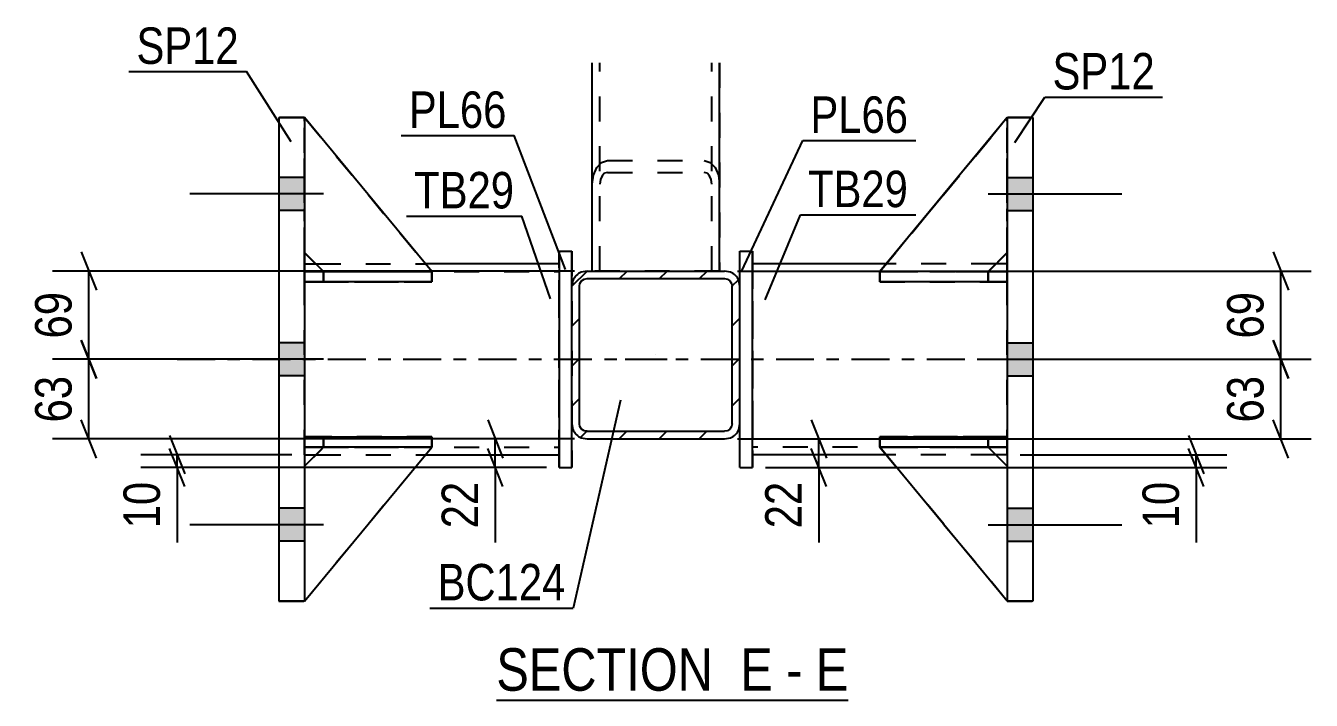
# Model space of a CAD drawing. Header units: millimetres. Extents: x 0 to 841, y 0 to 594.
# Drawn here: x 146.2 to 247.2, y 111.9 to 164.9 of the extents above; entities that cross this region are included whole.
import ezdxf

# ---------------------------------------------------------------- set-up
doc = ezdxf.new("R2010")
doc.units = ezdxf.units.MM
doc.linetypes.add('DXK_LINE_DOT2', pattern=[3.9198, 1.9599, -1.9599])
doc.linetypes.add('DXK_LINE_DOT3', pattern=[5.9187, 2.979, -0.9799, 0.9799, -0.9799])
doc.styles.add('Arial Narrow', font='ARIALN.TTF', dxfattribs={"height": 0.2})

# ---------------------------------------------------------------- blocks, each defined once
blk = doc.blocks.new('Unknown-272366151-19 - 2080')
at = {"color": 6, "linetype": 'Continuous'}
blk.add_line((183.16, 111.91), (210.8, 111.91), dxfattribs=at)
at = {"color": 0, "linetype": 'Continuous'}
for points in [[(201.27, 112.66), (201.27, 116.16), (183.16, 116.16), (183.16, 112.66)], [(204.87, 112.66), (204.87, 116.16), (202.32, 116.16), (202.32, 112.66)], [(207.2, 112.66), (207.2, 116.16), (205.92, 116.16), (205.92, 112.66)], [(210.8, 112.66), (210.8, 116.16), (208.25, 116.16), (208.25, 112.66)]]:
    blk.add_wipeout(points, dxfattribs=at)
at = {"color": 7, "linetype": 'Continuous', "style": 'Arial Narrow'}
for s, p in [('SECTION ', (183.16, 112.66)), ('E', (202.32, 112.66)), ('E', (208.25, 112.66)), ('-', (205.92, 112.66))]:
    blk.add_text(s, height=3.34, dxfattribs=at).set_placement(p)
blk = doc.blocks.new('Part-272366151-2171 - 2080')
at = {"color": 2, "linetype": 'Continuous'}
for p, q in [((178.09, 145.6), (168.09, 157.71)), ((169.58, 145.61), (168.09, 147.1)), ((177.26, 145.6), (178.09, 145.6)), ((178.09, 145.6), (178.09, 145.6))]:
    blk.add_line(p, q, dxfattribs=at)
at = {"color": 7, "linetype": 'DXK_LINE_DOT2'}
for p, q in [((168.09, 147.1), (168.09, 157.71)), ((168.09, 157.71), (178.09, 145.6)), ((169.59, 145.6), (168.09, 147.1)), ((169.59, 145.6), (169.58, 145.61)), ((178.09, 145.6), (169.59, 145.6)), ((169.59, 145.6), (169.59, 145.6)), ((169.59, 145.6), (177.26, 145.6))]:
    blk.add_line(p, q, dxfattribs=at)
blk = doc.blocks.new('Part-272366151-2211 - 2080')
at = {"color": 2, "linetype": 'Continuous'}
for p, q in [((168.09, 131.81), (168.09, 132.61)), ((168.09, 132.61), (178.09, 132.61)), ((168.09, 132.61), (168.09, 132.61)), ((178.09, 131.81), (178.09, 132.61)), ((178.09, 131.81), (168.09, 131.81)), ((168.09, 131.81), (168.09, 131.81))]:
    blk.add_line(p, q, dxfattribs=at)
at = {"color": 7, "linetype": 'DXK_LINE_DOT2'}
for p, q in [((168.09, 131.81), (168.09, 132.61)), ((169.59, 132.61), (168.09, 132.61)), ((169.59, 131.81), (169.59, 132.61)), ((178.09, 132.61), (169.59, 132.61)), ((168.09, 131.81), (169.59, 131.81)), ((169.59, 131.81), (178.09, 131.81))]:
    blk.add_line(p, q, dxfattribs=at)
blk = doc.blocks.new('Part-272366151-2170 - 2080')
at = {"color": 7, "linetype": 'DXK_LINE_DOT2'}
for p, q in [((168.09, 132.61), (169.59, 132.61)), ((178.09, 132.61), (168.09, 132.61)), ((168.09, 132.61), (168.09, 132.61)), ((168.09, 132.61), (168.09, 131.81)), ((168.09, 132.61), (168.09, 131.81)), ((169.59, 132.61), (178.09, 132.61)), ((169.59, 132.61), (169.59, 131.81)), ((178.09, 132.61), (178.09, 131.81)), ((169.59, 131.81), (168.09, 131.81)), ((168.09, 131.81), (178.09, 131.81)), ((168.09, 131.81), (168.09, 131.81)), ((178.09, 131.81), (169.59, 131.81))]:
    blk.add_line(p, q, dxfattribs=at)
blk = doc.blocks.new('Part-272366151-2106 - 2080')
at = {"color": 2, "linetype": 'Continuous'}
for p, q in [((202.29, 147.21), (202.29, 147.21)), ((202.29, 147.21), (203.29, 147.21)), ((202.29, 144.46), (202.29, 147.21)), ((203.29, 147.21), (203.29, 147.21)), ((203.29, 130.21), (203.29, 147.21)), ((202.29, 130.21), (202.29, 133.65)), ((202.29, 130.21), (203.29, 130.21)), ((203.29, 130.21), (203.29, 130.21))]:
    blk.add_line(p, q, dxfattribs=at)
at = {"color": 7, "linetype": 'DXK_LINE_DOT2'}
for p, q in [((202.29, 130.21), (202.29, 147.21)), ((203.29, 147.21), (203.29, 130.21)), ((202.29, 133.65), (202.29, 144.46)), ((203.29, 130.21), (203.29, 130.21))]:
    blk.add_line(p, q, dxfattribs=at)
blk = doc.blocks.new('Part-272366151-2210 - 2080')
at = {"color": 2, "linetype": 'Continuous'}
for p, q in [((168.09, 144.81), (168.09, 145.61)), ((168.09, 145.61), (177.26, 145.61)), ((168.09, 145.61), (168.09, 145.61)), ((178.09, 145.61), (178.08, 145.61)), ((178.09, 144.81), (178.09, 145.61)), ((178.09, 144.81), (168.09, 144.81)), ((168.09, 144.81), (168.09, 144.81))]:
    blk.add_line(p, q, dxfattribs=at)
at = {"color": 7, "linetype": 'DXK_LINE_DOT2'}
for p, q in [((168.09, 144.81), (168.09, 145.61)), ((169.59, 145.61), (168.09, 145.61)), ((169.59, 144.81), (169.59, 145.61)), ((169.59, 145.61), (178.08, 145.61)), ((177.26, 145.61), (178.08, 145.61)), ((168.09, 144.81), (169.59, 144.81)), ((169.59, 144.81), (178.09, 144.81))]:
    blk.add_line(p, q, dxfattribs=at)
blk = doc.blocks.new('Bolt-272366151-2088 - 2080')
at = {"linetype": 'Continuous'}
for points in [[(225.29, 150.41), (225.29, 153.01), (223.29, 153.01), (223.29, 150.41)], [(225.29, 150.41), (225.29, 153.01), (223.29, 153.01), (223.29, 150.41)], [(225.29, 150.41), (225.29, 153.01), (223.29, 153.01), (223.29, 150.41)], [(225.29, 137.41), (225.29, 140.01), (223.29, 140.01), (223.29, 137.41)], [(225.29, 137.41), (225.29, 140.01), (223.29, 140.01), (223.29, 137.41)], [(225.29, 124.41), (225.29, 127.01), (223.29, 127.01), (223.29, 124.41)], [(225.29, 124.41), (225.29, 127.01), (223.29, 127.01), (223.29, 124.41)], [(225.29, 124.41), (225.29, 127.01), (223.29, 127.01), (223.29, 124.41)]]:
    blk.add_hatch(color=1, dxfattribs=at).paths.add_polyline_path(points)
at = {"color": 1, "linetype": 'Continuous'}
for p, q in [((223.29, 153.01), (225.29, 153.01)), ((223.29, 153.01), (225.29, 153.01)), ((223.29, 153.01), (225.29, 153.01)), ((221.79, 151.71), (232.29, 151.71)), ((221.79, 151.71), (232.29, 151.71)), ((221.79, 151.71), (232.29, 151.71)), ((223.29, 150.41), (225.29, 150.41)), ((223.29, 150.41), (225.29, 150.41)), ((223.29, 150.41), (225.29, 150.41)), ((223.29, 140.01), (225.29, 140.01)), ((223.29, 140.01), (225.29, 140.01)), ((221.79, 138.71), (232.29, 138.71)), ((221.79, 138.71), (232.29, 138.71)), ((223.29, 137.41), (225.29, 137.41)), ((223.29, 137.41), (225.29, 137.41)), ((223.29, 127.01), (225.29, 127.01)), ((223.29, 127.01), (225.29, 127.01)), ((223.29, 127.01), (225.29, 127.01)), ((221.79, 125.71), (232.29, 125.71)), ((221.79, 125.71), (232.29, 125.71)), ((221.79, 125.71), (232.29, 125.71)), ((223.29, 124.41), (225.29, 124.41)), ((223.29, 124.41), (225.29, 124.41)), ((223.29, 124.41), (225.29, 124.41))]:
    blk.add_line(p, q, dxfattribs=at)
blk = doc.blocks.new('Bolt-272366151-2089 - 2080')
at = {"linetype": 'Continuous'}
for points in [[(168.09, 150.41), (168.09, 153.01), (166.09, 153.01), (166.09, 150.41)], [(168.09, 150.41), (168.09, 153.01), (166.09, 153.01), (166.09, 150.41)], [(168.09, 150.41), (168.09, 153.01), (166.09, 153.01), (166.09, 150.41)], [(168.09, 137.41), (168.09, 140.01), (166.09, 140.01), (166.09, 137.41)], [(168.09, 137.41), (168.09, 140.01), (166.09, 140.01), (166.09, 137.41)], [(168.09, 124.41), (168.09, 127.01), (166.09, 127.01), (166.09, 124.41)], [(168.09, 124.41), (168.09, 127.01), (166.09, 127.01), (166.09, 124.41)], [(168.09, 124.41), (168.09, 127.01), (166.09, 127.01), (166.09, 124.41)]]:
    blk.add_hatch(color=1, dxfattribs=at).paths.add_polyline_path(points)
at = {"color": 1, "linetype": 'Continuous'}
for p, q in [((168.09, 153.01), (166.09, 153.01)), ((168.09, 153.01), (166.09, 153.01)), ((168.09, 153.01), (166.09, 153.01)), ((169.59, 151.71), (159.09, 151.71)), ((169.59, 151.71), (159.09, 151.71)), ((169.59, 151.71), (159.09, 151.71)), ((168.09, 150.41), (166.09, 150.41)), ((168.09, 150.41), (166.09, 150.41)), ((168.09, 150.41), (166.09, 150.41)), ((168.09, 140.01), (166.09, 140.01)), ((168.09, 140.01), (166.09, 140.01)), ((169.59, 138.71), (159.09, 138.71)), ((169.59, 138.71), (159.09, 138.71)), ((168.09, 137.41), (166.09, 137.41)), ((168.09, 137.41), (166.09, 137.41)), ((168.09, 127.01), (166.09, 127.01)), ((168.09, 127.01), (166.09, 127.01)), ((168.09, 127.01), (166.09, 127.01)), ((169.59, 125.71), (159.09, 125.71)), ((169.59, 125.71), (159.09, 125.71)), ((169.59, 125.71), (159.09, 125.71)), ((168.09, 124.41), (166.09, 124.41)), ((168.09, 124.41), (166.09, 124.41)), ((168.09, 124.41), (166.09, 124.41))]:
    blk.add_line(p, q, dxfattribs=at)
blk = doc.blocks.new('Part-272366151-2111 - 2080')
at = {"color": 2, "linetype": 'Continuous'}
for p, q in [((188.09, 147.21), (188.09, 147.21)), ((188.09, 147.21), (188.09, 130.21)), ((188.09, 147.21), (189.09, 147.21)), ((189.09, 147.21), (189.09, 147.21)), ((189.09, 144.45), (189.09, 147.21)), ((189.09, 130.21), (189.09, 133.66)), ((188.09, 130.21), (188.09, 130.21)), ((188.09, 130.21), (189.09, 130.21)), ((189.09, 130.21), (189.09, 130.21))]:
    blk.add_line(p, q, dxfattribs=at)
at = {"color": 7, "linetype": 'DXK_LINE_DOT2'}
for p, q in [((188.09, 130.21), (188.09, 147.21)), ((189.09, 147.21), (189.09, 130.21)), ((189.09, 133.66), (189.09, 144.45)), ((188.09, 130.21), (188.09, 130.21))]:
    blk.add_line(p, q, dxfattribs=at)
blk = doc.blocks.new('Part-272366151-2186 - 2080')
at = {"color": 2, "linetype": 'Continuous'}
for p, q in [((190.69, 145.65), (190.69, 162.01)), ((200.69, 145.65), (200.69, 162.01))]:
    blk.add_line(p, q, dxfattribs=at)
at = {"color": 7, "linetype": 'DXK_LINE_DOT2'}
for p, q in [((191.29, 145.65), (191.29, 162.01)), ((200.09, 145.65), (200.09, 162.01)), ((190.78, 153.18), (191.04, 153.79)), ((191.04, 153.79), (191.43, 154.19)), ((191.43, 154.19), (191.89, 154.33)), ((191.89, 154.33), (199.49, 154.33)), ((199.49, 154.33), (199.95, 154.19)), ((199.95, 154.19), (200.34, 153.79)), ((200.34, 153.79), (200.6, 153.18)), ((190.69, 152.47), (190.78, 153.18)), ((191.33, 152.83), (191.29, 152.47)), ((191.46, 153.13), (191.33, 152.83)), ((191.66, 153.33), (191.46, 153.13)), ((191.89, 153.4), (191.66, 153.33)), ((191.89, 153.4), (199.49, 153.4)), ((199.72, 153.33), (199.49, 153.4)), ((199.91, 153.13), (199.72, 153.33)), ((200.04, 152.83), (199.91, 153.13)), ((200.09, 152.47), (200.04, 152.83)), ((200.6, 153.18), (200.69, 152.47)), ((190.69, 145.65), (200.69, 145.65)), ((190.69, 145.65), (191.04, 145.65)), ((200.69, 145.65), (200.09, 145.65))]:
    blk.add_line(p, q, dxfattribs=at)
blk = doc.blocks.new('Part-272366151-2190 - 2080')
at = {"color": 2, "linetype": 'Continuous'}
for p, q in [((213.29, 132.61), (223.29, 132.61)), ((213.29, 132.61), (213.29, 131.81)), ((223.29, 132.61), (223.29, 132.61)), ((223.29, 132.61), (223.29, 131.81)), ((223.29, 131.81), (213.29, 131.81)), ((223.29, 131.81), (223.29, 131.81))]:
    blk.add_line(p, q, dxfattribs=at)
at = {"color": 7, "linetype": 'DXK_LINE_DOT2'}
for p, q in [((221.79, 132.61), (213.29, 132.61)), ((223.29, 132.61), (221.79, 132.61)), ((221.79, 132.61), (221.79, 131.81)), ((223.29, 132.61), (223.29, 131.81)), ((213.29, 131.81), (221.79, 131.81)), ((221.79, 131.81), (223.29, 131.81))]:
    blk.add_line(p, q, dxfattribs=at)
blk = doc.blocks.new('Part-272366151-2126 - 2080')
at = {"color": 2, "linetype": 'Continuous'}
for p, q in [((168.09, 146.21), (168.98, 146.21)), ((188.09, 146.21), (177.58, 146.21)), ((168.09, 131.21), (169, 131.21)), ((177.6, 131.21), (188.09, 131.21))]:
    blk.add_line(p, q, dxfattribs=at)
at = {"color": 7, "linetype": 'DXK_LINE_DOT2'}
for p, q in [((168.09, 146.21), (168.09, 146.21)), ((168.09, 146.21), (168.09, 131.21)), ((168.09, 131.21), (168.09, 146.21)), ((168.09, 146.21), (168.09, 146.21)), ((168.09, 145.61), (168.09, 145.61)), ((168.09, 145.61), (188.09, 145.61)), ((168.98, 146.21), (177.58, 146.21)), ((188.09, 131.21), (188.09, 146.21)), ((188.09, 131.21), (188.09, 146.21)), ((188.09, 146.21), (188.09, 146.21)), ((168.09, 131.81), (168.09, 131.81)), ((168.09, 131.81), (188.09, 131.81)), ((168.09, 131.21), (168.09, 131.21)), ((168.09, 131.21), (168.09, 131.21)), ((169, 131.21), (177.6, 131.21)), ((188.09, 131.21), (188.09, 131.21)), ((188.09, 131.21), (188.09, 131.21))]:
    blk.add_line(p, q, dxfattribs=at)
at = {"color": 7, "linetype": 'DXK_LINE_DOT3'}
blk.add_line((158.09, 138.71), (198.09, 138.71), dxfattribs=at)
blk = doc.blocks.new('Part-272366151-2144 - 2080')
at = {"color": 2, "linetype": 'Continuous'}
for p, q in [((223.29, 157.71), (225.29, 157.71)), ((223.29, 157.71), (223.29, 157.71)), ((223.29, 157.71), (223.29, 119.71)), ((225.29, 157.71), (225.29, 157.71)), ((225.29, 157.71), (225.29, 119.71)), ((225.29, 119.71), (223.29, 119.71)), ((223.29, 119.71), (223.29, 119.71)), ((225.29, 119.71), (225.29, 119.71))]:
    blk.add_line(p, q, dxfattribs=at)
at = {"color": 7, "linetype": 'DXK_LINE_DOT2'}
for p, q in [((225.29, 157.71), (223.29, 157.71)), ((223.29, 157.71), (223.29, 119.71)), ((225.29, 157.71), (225.29, 119.71)), ((223.29, 119.71), (225.29, 119.71))]:
    blk.add_line(p, q, dxfattribs=at)
blk = doc.blocks.new('Part-272366151-2149 - 2080')
at = {"color": 2, "linetype": 'Continuous'}
for p, q in [((166.09, 157.71), (166.09, 157.71)), ((166.09, 157.71), (168.09, 157.71)), ((166.09, 157.71), (166.09, 119.71)), ((168.09, 157.71), (168.09, 157.71)), ((168.09, 157.71), (168.09, 119.71)), ((166.09, 119.71), (166.09, 119.71)), ((168.09, 119.71), (166.09, 119.71)), ((168.09, 119.71), (168.09, 119.71))]:
    blk.add_line(p, q, dxfattribs=at)
at = {"color": 7, "linetype": 'DXK_LINE_DOT2'}
for p, q in [((168.09, 157.71), (166.09, 157.71)), ((166.09, 157.71), (166.09, 119.71)), ((168.09, 157.71), (168.09, 119.71)), ((166.09, 119.71), (168.09, 119.71))]:
    blk.add_line(p, q, dxfattribs=at)
blk = doc.blocks.new('Part-272366151-2215 - 2080')
at = {"color": 7, "linetype": 'DXK_LINE_DOT2'}
for p, q in [((223.29, 157.71), (213.29, 145.6)), ((213.29, 145.6), (223.29, 157.71)), ((223.29, 147.1), (223.29, 157.71)), ((221.79, 145.6), (223.29, 147.1)), ((221.79, 145.6), (223.29, 147.1)), ((213.29, 145.6), (221.79, 145.6)), ((213.29, 145.6), (213.29, 145.6)), ((221.79, 145.6), (213.29, 145.6)), ((221.79, 145.6), (221.79, 145.6))]:
    blk.add_line(p, q, dxfattribs=at)
at = {"color": 7, "linetype": 'DXK_LINE_DOT3'}
for p, q in [((223.29, 145.6), (223.29, 157.71)), ((213.29, 145.6), (223.29, 145.6))]:
    blk.add_line(p, q, dxfattribs=at)
blk = doc.blocks.new('Part-272366151-2151 - 2080')
at = {"color": 2, "linetype": 'Continuous'}
for p, q in [((213.29, 131.8), (213.29, 131.8)), ((221.79, 131.8), (213.29, 131.8)), ((223.29, 119.71), (213.29, 131.8)), ((221.79, 131.8), (221.79, 131.8)), ((221.79, 131.8), (223.29, 130.3))]:
    blk.add_line(p, q, dxfattribs=at)
at = {"color": 7, "linetype": 'DXK_LINE_DOT2'}
for p, q in [((213.29, 131.8), (221.79, 131.8)), ((223.29, 119.71), (213.29, 131.8)), ((221.79, 131.8), (223.29, 130.3)), ((223.29, 130.3), (223.29, 119.71))]:
    blk.add_line(p, q, dxfattribs=at)
blk = doc.blocks.new('Part-272366151-2218 - 2080')
at = {"color": 7, "linetype": 'DXK_LINE_DOT2'}
for p, q in [((213.29, 131.8), (221.79, 131.8)), ((223.29, 119.71), (213.29, 131.8)), ((213.29, 131.8), (213.29, 131.8)), ((221.79, 131.8), (213.29, 131.8)), ((213.29, 131.8), (223.29, 119.71)), ((221.79, 131.8), (223.29, 130.3)), ((221.79, 131.8), (221.79, 131.8)), ((221.79, 131.8), (223.29, 130.3)), ((223.29, 130.3), (223.29, 119.71))]:
    blk.add_line(p, q, dxfattribs=at)
at = {"color": 7, "linetype": 'DXK_LINE_DOT3'}
for p, q in [((213.29, 131.8), (223.29, 131.8)), ((223.29, 131.8), (223.29, 119.71))]:
    blk.add_line(p, q, dxfattribs=at)
blk = doc.blocks.new('Part-272366151-2158 - 2080')
at = {"color": 2, "linetype": 'Continuous'}
for p, q in [((213.79, 146.21), (203.29, 146.21)), ((223.29, 146.21), (222.4, 146.21)), ((213.78, 131.21), (203.29, 131.21)), ((223.29, 131.21), (222.38, 131.21))]:
    blk.add_line(p, q, dxfattribs=at)
at = {"color": 7, "linetype": 'DXK_LINE_DOT2'}
for p, q in [((203.29, 146.21), (203.29, 146.21)), ((203.29, 146.21), (203.29, 131.21)), ((203.29, 131.21), (203.29, 146.21)), ((203.29, 145.61), (203.29, 145.61)), ((223.29, 145.61), (203.29, 145.61)), ((222.4, 146.21), (213.79, 146.21)), ((223.29, 146.21), (223.29, 146.21)), ((223.29, 146.21), (223.29, 146.21)), ((223.29, 146.21), (223.29, 131.21)), ((223.29, 131.21), (223.29, 146.21)), ((203.29, 131.81), (203.29, 131.81)), ((223.29, 131.81), (203.29, 131.81)), ((203.29, 131.21), (203.29, 131.21)), ((222.38, 131.21), (213.78, 131.21)), ((223.29, 131.21), (223.29, 131.21)), ((223.29, 131.21), (223.29, 131.21))]:
    blk.add_line(p, q, dxfattribs=at)
at = {"color": 7, "linetype": 'DXK_LINE_DOT3'}
blk.add_line((193.29, 138.71), (233.29, 138.71), dxfattribs=at)
blk = doc.blocks.new('Part-272366151-2169 - 2080')
at = {"color": 7, "linetype": 'DXK_LINE_DOT2'}
for p, q in [((168.09, 145.61), (169.59, 145.61)), ((178.08, 145.61), (168.09, 145.61)), ((168.09, 145.61), (168.09, 145.61)), ((168.09, 145.61), (168.09, 144.81)), ((168.09, 145.61), (168.09, 144.81)), ((169.59, 145.61), (178.09, 145.61)), ((169.59, 145.61), (169.59, 144.81)), ((178.09, 145.61), (178.09, 144.81)), ((169.59, 144.81), (168.09, 144.81)), ((168.09, 144.81), (178.09, 144.81)), ((168.09, 144.81), (168.09, 144.81)), ((178.09, 144.81), (169.59, 144.81))]:
    blk.add_line(p, q, dxfattribs=at)
blk = doc.blocks.new('Part-272366151-2173 - 2080')
at = {"color": 2, "linetype": 'Continuous'}
for p, q in [((169.59, 131.8), (168.09, 130.3)), ((168.09, 119.71), (178.09, 131.8)), ((178.09, 131.8), (169.59, 131.8)), ((169.59, 131.8), (169.59, 131.8)), ((178.09, 131.8), (178.09, 131.8))]:
    blk.add_line(p, q, dxfattribs=at)
at = {"color": 7, "linetype": 'DXK_LINE_DOT2'}
for p, q in [((168.09, 130.3), (169.59, 131.8)), ((168.09, 119.71), (178.09, 131.8)), ((169.59, 131.8), (178.09, 131.8)), ((168.09, 130.3), (168.09, 119.71))]:
    blk.add_line(p, q, dxfattribs=at)
blk = doc.blocks.new('Part-272366151-2181 - 2080')
at = {"color": 7, "linetype": 'DXK_LINE_DOT2'}
for p, q in [((190.69, 145.65), (190.69, 162.01)), ((191.29, 145.65), (191.29, 162.01)), ((200.09, 145.65), (200.09, 162.01)), ((200.69, 162.01), (200.69, 145.65)), ((200.69, 145.65), (190.69, 145.65)), ((190.69, 145.65), (190.69, 145.65)), ((190.69, 145.65), (200.69, 145.65)), ((200.69, 145.65), (200.69, 145.65))]:
    blk.add_line(p, q, dxfattribs=at)
blk = doc.blocks.new('Part-272366151-2189 - 2080')
at = {"color": 2, "linetype": 'Continuous'}
for p, q in [((213.3, 145.61), (213.29, 145.61)), ((213.29, 145.61), (213.29, 144.81)), ((223.29, 145.61), (214.11, 145.61)), ((223.29, 145.61), (223.29, 145.61)), ((223.29, 145.61), (223.29, 144.81)), ((223.29, 144.81), (213.29, 144.81)), ((223.29, 144.81), (223.29, 144.81))]:
    blk.add_line(p, q, dxfattribs=at)
at = {"color": 7, "linetype": 'DXK_LINE_DOT2'}
for p, q in [((214.11, 145.61), (213.3, 145.61)), ((221.79, 145.61), (213.3, 145.61)), ((223.29, 145.61), (221.79, 145.61)), ((221.79, 145.61), (221.79, 144.81)), ((223.29, 145.61), (223.29, 144.81)), ((213.29, 144.81), (221.79, 144.81)), ((221.79, 144.81), (223.29, 144.81))]:
    blk.add_line(p, q, dxfattribs=at)
blk = doc.blocks.new('Part-272366151-2191 - 2080')
at = {"color": 7, "linetype": 'DXK_LINE_DOT2'}
for p, q in [((213.29, 144.81), (213.29, 145.61)), ((213.29, 145.61), (221.79, 145.61)), ((223.29, 145.61), (213.29, 145.61)), ((221.79, 144.81), (221.79, 145.61)), ((221.79, 145.61), (223.29, 145.61)), ((223.29, 144.81), (223.29, 145.61)), ((223.29, 144.81), (223.29, 145.61)), ((223.29, 145.61), (223.29, 145.61)), ((221.79, 144.81), (213.29, 144.81)), ((213.29, 144.81), (223.29, 144.81)), ((223.29, 144.81), (221.79, 144.81)), ((223.29, 144.81), (223.29, 144.81))]:
    blk.add_line(p, q, dxfattribs=at)
blk = doc.blocks.new('Part-272366151-2192 - 2080')
at = {"color": 7, "linetype": 'DXK_LINE_DOT2'}
for p, q in [((213.29, 131.81), (213.29, 132.61)), ((213.29, 132.61), (221.79, 132.61)), ((223.29, 132.61), (213.29, 132.61)), ((221.79, 131.81), (221.79, 132.61)), ((221.79, 132.61), (223.29, 132.61)), ((223.29, 131.81), (223.29, 132.61)), ((223.29, 131.81), (223.29, 132.61)), ((223.29, 132.61), (223.29, 132.61)), ((221.79, 131.81), (213.29, 131.81)), ((213.29, 131.81), (223.29, 131.81)), ((223.29, 131.81), (221.79, 131.81)), ((223.29, 131.81), (223.29, 131.81))]:
    blk.add_line(p, q, dxfattribs=at)
blk = doc.blocks.new('Part-272366151-2193 - 2080')
at = {"color": 2, "linetype": 'Continuous'}
for p, q in [((223.29, 157.71), (213.29, 145.6)), ((221.8, 145.61), (223.29, 147.1)), ((214.11, 145.6), (213.29, 145.6)), ((213.29, 145.6), (213.29, 145.6))]:
    blk.add_line(p, q, dxfattribs=at)
at = {"color": 7, "linetype": 'DXK_LINE_DOT2'}
for p, q in [((213.29, 145.6), (223.29, 157.71)), ((223.29, 147.1), (223.29, 157.71)), ((221.79, 145.6), (223.29, 147.1)), ((221.79, 145.6), (213.29, 145.6)), ((221.79, 145.6), (214.11, 145.6)), ((221.79, 145.6), (221.8, 145.61)), ((221.79, 145.6), (221.79, 145.6))]:
    blk.add_line(p, q, dxfattribs=at)
blk = doc.blocks.new('Part-272366151-2241 - 2080')
at = {"color": 7, "linetype": 'DXK_LINE_DOT2'}
for p, q in [((168.09, 147.1), (168.09, 157.71)), ((168.09, 157.71), (178.09, 145.6)), ((168.09, 157.71), (178.09, 145.6)), ((169.59, 145.6), (168.09, 147.1)), ((168.09, 147.1), (169.59, 145.6)), ((178.09, 145.6), (169.59, 145.6)), ((169.59, 145.6), (169.59, 145.6)), ((169.59, 145.6), (178.09, 145.6)), ((178.09, 145.6), (178.09, 145.6))]:
    blk.add_line(p, q, dxfattribs=at)
at = {"color": 7, "linetype": 'DXK_LINE_DOT3'}
for p, q in [((168.09, 145.6), (168.09, 157.71)), ((178.09, 145.6), (168.09, 145.6))]:
    blk.add_line(p, q, dxfattribs=at)
blk = doc.blocks.new('Part-272366151-2244 - 2080')
at = {"color": 7, "linetype": 'DXK_LINE_DOT2'}
for p, q in [((169.59, 131.8), (168.09, 130.3)), ((168.09, 119.71), (178.09, 131.8)), ((168.09, 130.3), (169.59, 131.8)), ((168.09, 119.71), (178.09, 131.8)), ((178.09, 131.8), (169.59, 131.8)), ((169.59, 131.8), (169.59, 131.8)), ((169.59, 131.8), (178.09, 131.8)), ((178.09, 131.8), (178.09, 131.8)), ((168.09, 130.3), (168.09, 119.71))]:
    blk.add_line(p, q, dxfattribs=at)
at = {"color": 7, "linetype": 'DXK_LINE_DOT3'}
for p, q in [((178.09, 131.8), (168.09, 131.8)), ((168.09, 131.8), (168.09, 119.71))]:
    blk.add_line(p, q, dxfattribs=at)
blk = doc.blocks.new('Part-272366151-2269 - 2080')
at = {"linetype": 'Continuous'}
h = blk.add_hatch(dxfattribs=at)
h.set_pattern_fill('', scale=0.7, style=0, pattern_type=0)
h.set_pattern_definition([(45, (190.2884, 145.6517), (-1.57154, 1.57154), [])])
h.paths.add_polyline_path([(201.09, 145.65), (190.29, 145.65), (189.83, 145.56), (189.44, 145.3), (189.18, 144.91), (189.09, 144.45), (189.09, 133.65), (189.18, 133.19), (189.44, 132.8), (189.83, 132.54), (190.29, 132.45), (201.09, 132.45), (201.55, 132.54), (201.94, 132.8), (202.2, 133.19), (202.29, 133.65), (202.29, 144.45), (202.2, 144.91), (201.94, 145.3), (201.55, 145.56)])
h.paths.add_polyline_path([(201.64, 144.68), (201.69, 144.45), (201.69, 133.65), (201.64, 133.42), (201.51, 133.23), (201.32, 133.1), (201.09, 133.05), (190.29, 133.05), (190.06, 133.1), (189.86, 133.23), (189.73, 133.42), (189.69, 133.65), (189.69, 144.45), (189.73, 144.68), (189.86, 144.88), (190.06, 145.01), (190.29, 145.05), (201.09, 145.05), (201.32, 145.01), (201.51, 144.88)])
at = {"color": 2, "linetype": 'Continuous'}
for p, q in [((190.29, 145.65), (189.83, 145.56)), ((190.29, 145.65), (190.29, 145.65)), ((190.29, 145.65), (201.09, 145.65)), ((201.09, 145.65), (201.09, 145.65)), ((201.55, 145.56), (201.09, 145.65)), ((189.18, 144.91), (189.09, 144.45)), ((189.09, 144.45), (189.09, 144.45)), ((189.09, 133.65), (189.09, 144.45)), ((189.69, 144.45), (189.73, 144.68)), ((189.69, 144.45), (189.69, 144.45)), ((189.69, 133.65), (189.69, 144.45)), ((189.73, 144.68), (189.86, 144.88)), ((189.86, 144.88), (190.06, 145.01)), ((190.06, 145.01), (190.29, 145.05)), ((190.29, 145.05), (190.29, 145.05)), ((190.29, 145.05), (201.09, 145.05)), ((201.09, 145.05), (201.09, 145.05)), ((201.09, 145.05), (201.32, 145.01)), ((201.32, 145.01), (201.51, 144.88)), ((201.51, 144.88), (201.64, 144.68)), ((201.64, 144.68), (201.69, 144.45)), ((201.69, 144.45), (201.69, 144.45)), ((201.69, 133.65), (201.69, 144.45)), ((202.29, 144.45), (202.2, 144.91)), ((202.29, 144.45), (202.29, 144.45)), ((202.29, 133.65), (202.29, 144.45)), ((189.09, 133.65), (189.09, 133.65)), ((189.09, 133.65), (189.18, 133.19)), ((189.69, 133.65), (189.69, 133.65)), ((189.73, 133.42), (189.69, 133.65)), ((189.86, 133.23), (189.73, 133.42)), ((201.64, 133.42), (201.51, 133.23)), ((201.69, 133.65), (201.64, 133.42)), ((201.69, 133.65), (201.69, 133.65)), ((202.2, 133.19), (202.29, 133.65)), ((202.29, 133.65), (202.29, 133.65)), ((189.83, 132.54), (190.29, 132.45)), ((190.06, 133.1), (189.86, 133.23)), ((190.29, 133.05), (190.06, 133.1)), ((190.29, 133.05), (190.29, 133.05)), ((190.29, 133.05), (201.09, 133.05)), ((190.29, 132.45), (190.29, 132.45)), ((190.29, 132.45), (201.09, 132.45)), ((201.32, 133.1), (201.09, 133.05)), ((201.09, 133.05), (201.09, 133.05)), ((201.09, 132.45), (201.55, 132.54)), ((201.09, 132.45), (201.09, 132.45)), ((201.51, 133.23), (201.32, 133.1))]:
    blk.add_line(p, q, dxfattribs=at)
at = {"color": 7, "linetype": 'DXK_LINE_DOT3'}
blk.add_line((195.69, 139.05), (195.69, 139.05), dxfattribs=at)
at = {"color": 2, "linetype": 'Continuous'}
for centre, start, end in [((190.29, 144.45), 112.5, 157.5), ((201.09, 144.45), 22.5, 67.5), ((190.29, 133.65), 202.5, 247.5), ((201.09, 133.65), 292.5, 337.5)]:
    blk.add_arc(centre, 1.2, start, end, dxfattribs=at)
blk = doc.blocks.new('StraightDimension-272366151-22712 - 2080')
at = {"color": 7, "linetype": 'Continuous'}
for p, q in [((207.89, 133.95), (209.09, 130.95)), ((202.09, 132.45), (210.89, 132.45)), ((208.49, 130.21), (208.49, 132.45)), ((209.09, 128.71), (207.89, 131.71)), ((204.29, 130.21), (210.89, 130.21)), ((208.49, 130.21), (208.49, 124.3)), ((208.49, 130.21), (208.49, 124.3))]:
    blk.add_line(p, q, dxfattribs=at)
at = {"color": 0}
blk.add_wipeout([(207.74, 129.69), (203.54, 129.69), (203.54, 124.83), (207.74, 124.83)], dxfattribs=at)
at = {"color": 3, "style": 'Arial Narrow'}
blk.add_text('22', height=2.863, rotation=90.0002, dxfattribs=at).set_placement((207.14, 125.43))
blk = doc.blocks.new('StraightDimension-272366151-22640 - 2080')
at = {"color": 7, "linetype": 'Continuous'}
for p, q in [((150.55, 147.15), (151.75, 144.15)), ((189.29, 145.65), (148.3, 145.65)), ((151.15, 138.71), (151.15, 145.65)), ((151.75, 137.21), (150.55, 140.21)), ((159.23, 138.71), (148.3, 138.71))]:
    blk.add_line(p, q, dxfattribs=at)
at = {"color": 0}
blk.add_wipeout([(150.4, 144.61), (146.2, 144.61), (146.2, 139.75), (150.4, 139.75)], dxfattribs=at)
at = {"color": 3, "style": 'Arial Narrow'}
blk.add_text('69', height=2.863, rotation=90.0002, dxfattribs=at).set_placement((149.8, 140.35))
blk = doc.blocks.new('StraightDimension-272366151-22701 - 2080')
at = {"color": 7, "linetype": 'Continuous'}
for p, q in [((182.48, 133.95), (183.68, 130.95)), ((189.29, 132.45), (180.23, 132.45)), ((183.08, 130.21), (183.08, 132.45)), ((183.68, 128.71), (182.48, 131.71)), ((187.09, 130.21), (180.23, 130.21)), ((183.08, 130.21), (183.08, 124.3)), ((183.08, 130.21), (183.08, 124.3))]:
    blk.add_line(p, q, dxfattribs=at)
at = {"color": 0}
blk.add_wipeout([(182.33, 129.69), (178.13, 129.69), (178.13, 124.83), (182.33, 124.83)], dxfattribs=at)
at = {"color": 3, "style": 'Arial Narrow'}
blk.add_text('22', height=2.863, rotation=90.0002, dxfattribs=at).set_placement((181.73, 125.43))
blk = doc.blocks.new('StraightDimension-272366151-22641 - 2080')
at = {"color": 7, "linetype": 'Continuous'}
for p, q in [((150.55, 140.21), (151.75, 137.21)), ((159.23, 138.71), (148.3, 138.71)), ((151.15, 132.45), (151.15, 138.71)), ((151.75, 130.95), (150.55, 133.95)), ((189.29, 132.45), (148.3, 132.45))]:
    blk.add_line(p, q, dxfattribs=at)
at = {"color": 0}
blk.add_wipeout([(150.4, 138.01), (146.2, 138.01), (146.2, 133.15), (150.4, 133.15)], dxfattribs=at)
at = {"color": 3, "style": 'Arial Narrow'}
blk.add_text('63', height=2.863, rotation=90.0002, dxfattribs=at).set_placement((149.8, 133.75))
blk = doc.blocks.new('StraightDimension-272366151-22669 - 2080')
at = {"color": 7, "linetype": 'Continuous'}
for p, q in [((244.16, 147.15), (245.36, 144.15)), ((202.09, 145.65), (247.16, 145.65)), ((244.76, 138.71), (244.76, 145.65)), ((245.36, 137.21), (244.16, 140.21)), ((231.63, 138.71), (247.16, 138.71))]:
    blk.add_line(p, q, dxfattribs=at)
at = {"color": 0}
blk.add_wipeout([(244.01, 144.61), (239.81, 144.61), (239.81, 139.75), (244.01, 139.75)], dxfattribs=at)
at = {"color": 3, "style": 'Arial Narrow'}
blk.add_text('69', height=2.863, rotation=90.0002, dxfattribs=at).set_placement((243.41, 140.35))
blk = doc.blocks.new('StraightDimension-272366151-22730 - 2080')
at = {"color": 7, "linetype": 'Continuous'}
for p, q in [((237.52, 132.71), (238.72, 129.71)), ((238.72, 128.71), (237.52, 131.71)), ((224.29, 131.21), (240.52, 131.21)), ((238.12, 130.21), (238.12, 131.21)), ((204.29, 130.21), (240.52, 130.21)), ((238.12, 130.21), (238.12, 124.3)), ((238.12, 130.21), (238.12, 124.3))]:
    blk.add_line(p, q, dxfattribs=at)
at = {"color": 0}
blk.add_wipeout([(237.37, 129.69), (233.17, 129.69), (233.17, 124.83), (237.37, 124.83)], dxfattribs=at)
at = {"color": 3, "style": 'Arial Narrow'}
blk.add_text('10', height=2.863, rotation=90.0002, dxfattribs=at).set_placement((236.77, 125.43))
blk = doc.blocks.new('StraightDimension-272366151-22670 - 2080')
at = {"color": 7, "linetype": 'Continuous'}
for p, q in [((244.16, 140.21), (245.36, 137.21)), ((231.63, 138.71), (247.16, 138.71)), ((244.76, 132.45), (244.76, 138.71)), ((245.36, 130.95), (244.16, 133.95)), ((202.09, 132.45), (247.16, 132.45))]:
    blk.add_line(p, q, dxfattribs=at)
at = {"color": 0}
blk.add_wipeout([(244.01, 138.01), (239.81, 138.01), (239.81, 133.15), (244.01, 133.15)], dxfattribs=at)
at = {"color": 3, "style": 'Arial Narrow'}
blk.add_text('63', height=2.863, rotation=90.0002, dxfattribs=at).set_placement((243.41, 133.75))
blk = doc.blocks.new('StraightDimension-272366151-22723 - 2080')
at = {"color": 7, "linetype": 'Continuous'}
for p, q in [((157.49, 132.71), (158.69, 129.71)), ((158.69, 128.71), (157.49, 131.71)), ((167.09, 131.21), (155.24, 131.21)), ((158.09, 130.21), (158.09, 131.21)), ((187.09, 130.21), (155.24, 130.21)), ((158.09, 130.21), (158.09, 124.3)), ((158.09, 130.21), (158.09, 124.3))]:
    blk.add_line(p, q, dxfattribs=at)
at = {"color": 0}
blk.add_wipeout([(157.34, 129.69), (153.14, 129.69), (153.14, 124.83), (157.34, 124.83)], dxfattribs=at)
at = {"color": 3, "style": 'Arial Narrow'}
blk.add_text('10', height=2.863, rotation=90.0002, dxfattribs=at).set_placement((156.74, 125.43))
blk = doc.blocks.new('Mark-272366151-2107 - 2080')
at = {"color": 30, "linetype": 'Continuous'}
for p in [(175.69, 156.3), (188.6, 145.76)]:
    blk.add_line(p, (184.57, 156.3), dxfattribs=at)
at = {"color": 0}
blk.add_wipeout([(183.97, 156.9), (183.97, 159.9), (176.29, 159.9), (176.29, 156.9)], dxfattribs=at)
blk.add_wipeout([(183.97, 156.9), (183.97, 159.9), (176.29, 159.9), (176.29, 156.9)], dxfattribs=at)
at = {"color": 3, "style": 'Arial Narrow'}
blk.add_text('PL66', height=2.863, dxfattribs=at).set_placement((176.29, 156.9))
blk = doc.blocks.new('Mark-272366151-2102 - 2080')
at = {"color": 30, "linetype": 'Continuous'}
for p, q in [((202.45, 145.67), (207.23, 155.91)), ((207.23, 155.91), (216.11, 155.91))]:
    blk.add_line(p, q, dxfattribs=at)
at = {"color": 0}
blk.add_wipeout([(215.51, 156.51), (215.51, 159.51), (207.83, 159.51), (207.83, 156.51)], dxfattribs=at)
blk.add_wipeout([(215.51, 156.51), (215.51, 159.51), (207.83, 159.51), (207.83, 156.51)], dxfattribs=at)
at = {"color": 3, "style": 'Arial Narrow'}
blk.add_text('PL66', height=2.863, dxfattribs=at).set_placement((207.83, 156.51))
blk = doc.blocks.new('Mark-272366151-2122 - 2080')
at = {"color": 30, "linetype": 'Continuous'}
for p in [(176.11, 149.97), (187.42, 143.46)]:
    blk.add_line(p, (185.16, 149.97), dxfattribs=at)
at = {"color": 0}
blk.add_wipeout([(184.56, 150.57), (184.56, 153.57), (176.71, 153.57), (176.71, 150.57)], dxfattribs=at)
blk.add_wipeout([(184.56, 150.57), (184.56, 153.57), (176.71, 153.57), (176.71, 150.57)], dxfattribs=at)
at = {"color": 3, "style": 'Arial Narrow'}
blk.add_text('TB29', height=2.863, dxfattribs=at).set_placement((176.71, 150.57))
blk = doc.blocks.new('Mark-272366151-2140 - 2080')
at = {"color": 30, "linetype": 'Continuous'}
for p, q in [((223.88, 155.75), (226.24, 159.32)), ((226.24, 159.32), (235.48, 159.32))]:
    blk.add_line(p, q, dxfattribs=at)
at = {"color": 0}
blk.add_wipeout([(234.88, 159.92), (234.88, 162.92), (226.84, 162.92), (226.84, 159.92)], dxfattribs=at)
blk.add_wipeout([(234.88, 159.92), (234.88, 162.92), (226.84, 162.92), (226.84, 159.92)], dxfattribs=at)
at = {"color": 3, "style": 'Arial Narrow'}
blk.add_text('SP12', height=2.863, dxfattribs=at).set_placement((226.84, 159.92))
blk = doc.blocks.new('Mark-272366151-2145 - 2080')
at = {"color": 30, "linetype": 'Continuous'}
for p in [(154.3, 161.33), (167.04, 155.8)]:
    blk.add_line(p, (163.54, 161.33), dxfattribs=at)
at = {"color": 0}
blk.add_wipeout([(162.94, 161.93), (162.94, 164.93), (154.9, 164.93), (154.9, 161.93)], dxfattribs=at)
blk.add_wipeout([(162.94, 161.93), (162.94, 164.93), (154.9, 164.93), (154.9, 161.93)], dxfattribs=at)
at = {"color": 3, "style": 'Arial Narrow'}
blk.add_text('SP12', height=2.863, dxfattribs=at).set_placement((154.9, 161.93))
blk = doc.blocks.new('Mark-272366151-2154 - 2080')
at = {"color": 30, "linetype": 'Continuous'}
for p, q in [((204.28, 143.38), (207.04, 150.07)), ((207.04, 150.07), (216.1, 150.07))]:
    blk.add_line(p, q, dxfattribs=at)
at = {"color": 0}
blk.add_wipeout([(215.5, 150.67), (215.5, 153.67), (207.64, 153.67), (207.64, 150.67)], dxfattribs=at)
blk.add_wipeout([(215.5, 150.67), (215.5, 153.67), (207.64, 153.67), (207.64, 150.67)], dxfattribs=at)
at = {"color": 3, "style": 'Arial Narrow'}
blk.add_text('TB29', height=2.863, dxfattribs=at).set_placement((207.64, 150.67))
blk = doc.blocks.new('Mark-272366151-2265 - 2080')
at = {"color": 30, "linetype": 'Continuous'}
for p in [(192.92, 135.51), (177.95, 119.16)]:
    blk.add_line(p, (189.2, 119.16), dxfattribs=at)
at = {"color": 0}
blk.add_wipeout([(188.6, 119.76), (188.6, 122.76), (178.55, 122.76), (178.55, 119.76)], dxfattribs=at)
blk.add_wipeout([(188.6, 119.76), (188.6, 122.76), (178.55, 122.76), (178.55, 119.76)], dxfattribs=at)
at = {"color": 3, "style": 'Arial Narrow'}
blk.add_text('BC124', height=2.863, dxfattribs=at).set_placement((178.55, 119.76))

msp = doc.modelspace()

# ---------------------------------------------------------------- block references
for name in ['Part-272366151-2186 - 2080', 'Part-272366151-2181 - 2080', 'Part-272366151-2149 - 2080', 'Part-272366151-2171 - 2080', 'Part-272366151-2241 - 2080', 'Part-272366151-2215 - 2080', 'Part-272366151-2193 - 2080', 'Part-272366151-2144 - 2080', 'Bolt-272366151-2089 - 2080', 'Bolt-272366151-2088 - 2080', 'Part-272366151-2111 - 2080', 'Part-272366151-2106 - 2080', 'Part-272366151-2126 - 2080', 'Part-272366151-2210 - 2080', 'Part-272366151-2169 - 2080', 'Part-272366151-2269 - 2080', 'Part-272366151-2158 - 2080', 'Part-272366151-2189 - 2080', 'Part-272366151-2191 - 2080', 'Part-272366151-2211 - 2080', 'Part-272366151-2170 - 2080', 'Part-272366151-2190 - 2080', 'Part-272366151-2192 - 2080', 'Part-272366151-2173 - 2080', 'Part-272366151-2244 - 2080', 'Part-272366151-2151 - 2080', 'Part-272366151-2218 - 2080', 'Unknown-272366151-19 - 2080']:
    msp.add_blockref(name, (0, 0))

# ---------------------------------------------------------------- next in the draw order: block references
for name in ['Mark-272366151-2145 - 2080', 'Mark-272366151-2140 - 2080', 'StraightDimension-272366151-22640 - 2080', 'StraightDimension-272366151-22669 - 2080', 'StraightDimension-272366151-22701 - 2080', 'StraightDimension-272366151-22712 - 2080']:
    msp.add_blockref(name, (0, 0))

# ---------------------------------------------------------------- next in the draw order: block references
for name in ['Mark-272366151-2107 - 2080', 'Mark-272366151-2102 - 2080', 'StraightDimension-272366151-22641 - 2080', 'StraightDimension-272366151-22730 - 2080']:
    msp.add_blockref(name, (0, 0))

# ---------------------------------------------------------------- next in the draw order: block references
for name in ['Mark-272366151-2122 - 2080', 'Mark-272366151-2154 - 2080', 'StraightDimension-272366151-22670 - 2080', 'StraightDimension-272366151-22723 - 2080']:
    msp.add_blockref(name, (0, 0))

# ---------------------------------------------------------------- next in the draw order: block references
msp.add_blockref('Mark-272366151-2265 - 2080', (0, 0))

doc.saveas('drawing.dxf')
